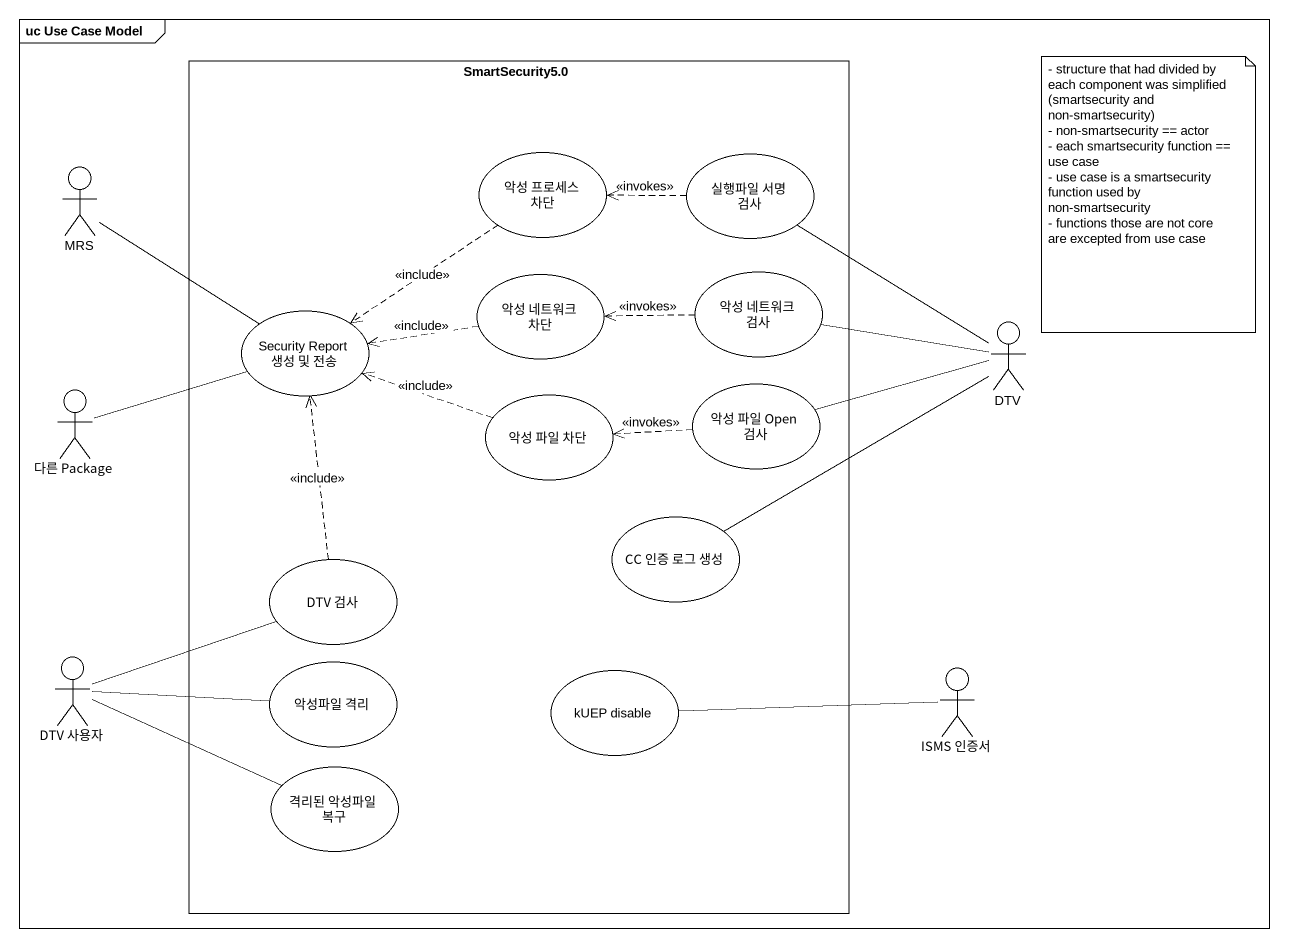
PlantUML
@startuml
mainframe uc Use Case Model
rectangle "SmartSecurity5.0" as SmartSecurity5_0 {
  usecase "악성 프로세스 차단" as 악성_프로세스_차단
  usecase "실행파일 서명 검사" as 실행파일_서명_검사
  usecase "악성 네트워크 차단" as 악성_네트워크_차단
  usecase "악성 네트워크 검사" as 악성_네트워크_검사
  usecase "Security Report 생성 및 전송" as Security_Report_생성_및_전송
  usecase "악성 파일 차단" as 악성_파일_차단
  usecase "악성 파일 Open 검사" as 악성_파일_Open_검사
  usecase "CC 인증 로그 생성" as CC_인증_로그_생성
  usecase "DTV 검사" as DTV_검사
  usecase "악성파일 격리" as 악성파일_격리
  usecase "kUEP disable" as kUEP_disable
  usecase "격리된 악성파일 복구" as 격리된_악성파일_복구
}
actor MRS
actor DTV
actor "다른 Package" as 다른_Package
actor "DTV 사용자" as DTV_사용자
actor "ISMS 인증서" as ISMS_인증서
MRS -right- Security_Report_생성_및_전송
악성_프로세스_차단 ..> Security_Report_생성_및_전송 : <<include>>
실행파일_서명_검사 .left.> 악성_프로세스_차단 : <<invokes>>
악성_네트워크_차단 .left.> Security_Report_생성_및_전송 : <<include>>
악성_네트워크_검사 .left.> 악성_네트워크_차단 : <<invokes>>
DTV -up- 실행파일_서명_검사
DTV -left- 악성_네트워크_검사
DTV -left- 악성_파일_Open_검사
다른_Package -right- Security_Report_생성_및_전송
악성_파일_차단 .left.> Security_Report_생성_및_전송 : <<include>>
악성_파일_Open_검사 .left.> 악성_파일_차단 : <<invokes>>
CC_인증_로그_생성 -right- DTV
DTV_검사 .up.> Security_Report_생성_및_전송 : <<include>>
DTV_사용자 -right- DTV_검사
DTV_사용자 -right- 악성파일_격리
DTV_사용자 -right- 격리된_악성파일_복구
kUEP_disable -right- ISMS_인증서
note as N1
  - structure that had divided by each component was simplified
  (smartsecurity and non-smartsecurity)
  - non-smartsecurity == actor
  - each smartsecurity function == use case
  - use case is a smartsecurity function used by non-smartsecurity
  - functions those are not core are excepted from use case
end note
@enduml
